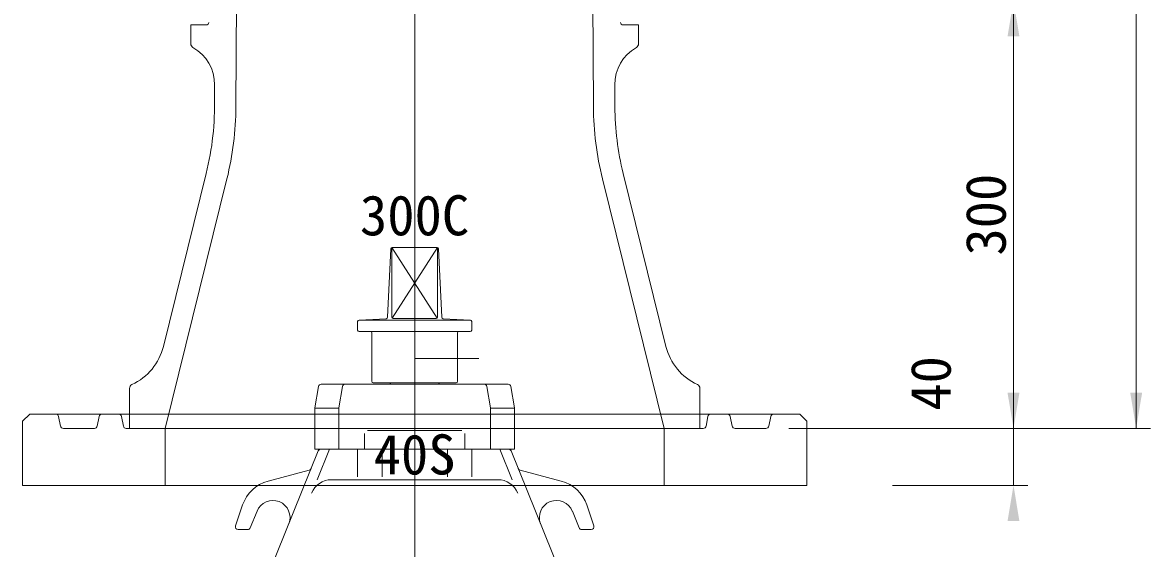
# Model space of a CAD drawing. Units: millimetres, scale not verified. Extents: x -6861 to 6881, y -3554 to 3095.
# Drawn here: x 5036 to 5827, y 23 to 391 of the extents above; entities that cross this region are included whole.
import ezdxf
from ezdxf.enums import TextEntityAlignment as Align

# ---------------------------------------------------------------- set-up
doc = ezdxf.new("R2010")
doc.units = ezdxf.units.MM
doc.header["$LTSCALE"] = 20
for name, color, linetype, lineweight in [('0-3_TEMP', 3, 'Continuous', 18), ('0-4_細線', 7, 'Continuous', 18), ('0-5_仕切弁', 7, 'Continuous', 18), ('0-6_寸法', 1, 'Continuous', 18), ('0-7_注釈', 1, 'Continuous', 18)]:
    doc.layers.add(name, color=color, linetype=linetype, lineweight=lineweight)
doc.styles.add('ＭＳ ゴシック', font='')
doc.styles.get('ＭＳ ゴシック').set_extended_font_data('MS Gothic')

msp = doc.modelspace()

# ---------------------------------------------------------------- linework, layer by layer
at = {"layer": '0-3_TEMP'}
for p, q in [((5310.8, 560.59), (5310.8, -288.25)), ((5310.8, 447.28), (5310.8, 147.28)), ((5310.8, 258.78), (5310.8, -392.72))]:
    msp.add_line(p, q, dxfattribs=at)
at = {"layer": '0-4_細線'}
for p, q in [((5185.43, 332.44), (5185.8, 406.78)), ((5436.17, 332.44), (5435.8, 406.78)), ((5153.8, 389.78), (5164.57, 389.78)), ((5153.8, 389.78), (5153.8, 376.58)), ((5467.8, 389.78), (5457.02, 389.78)), ((5467.8, 389.78), (5467.8, 376.58)), ((5170.5, 347.73), (5170.43, 332.52)), ((5451.18, 332.48), (5451.1, 347.74)), ((5164.57, 285.47), (5134.56, 164.22)), ((5487.03, 164.22), (5456.97, 285.66)), ((5135.8, 106.78), (5179.13, 281.86)), ((5485.8, 106.78), (5442.46, 281.86)), ((5110.8, 134.81), (5110.8, 106.78)), ((5510.8, 134.81), (5510.8, 106.78)), ((5061.12, 115.17), (5062.48, 108.38)), ((5088.12, 108.38), (5089.48, 115.17)), ((5103.16, 116.78), (5518.44, 116.78)), ((5105.12, 115.17), (5106.48, 108.38)), ((5516.48, 115.17), (5515.12, 108.38)), ((5518.44, 116.78), (5580.8, 116.78)), ((5518.44, 116.78), (5530.16, 116.78)), ((5533.48, 108.38), (5532.12, 115.17)), ((5560.48, 115.17), (5559.12, 108.38)), ((5585.8, 111.78), (5580.8, 116.78)), ((5585.8, 111.78), (5585.8, 66.78)), ((5064.44, 106.78), (5086.16, 106.78)), ((5310.8, 106.78), (5108.44, 106.78)), ((5110.8, 106.78), (5510.8, 106.78)), ((5135.8, 66.78), (5135.8, 106.78)), ((5310.8, 106.78), (5513.16, 106.78)), ((5485.8, 66.78), (5485.8, 106.78)), ((5557.16, 106.78), (5535.44, 106.78)), ((5035.8, 66.78), (5585.8, 66.78))]:
    msp.add_line(p, q, dxfattribs=at)
for points in [[(5040.8, 116.78), (5035.8, 111.78), (5035.8, 66.78)], [(5040.8, 116.78), (5103.16, 116.78), (5091.44, 116.78)]]:
    msp.add_lwpolyline(points, dxfattribs=at)
for centre, radius, start, end in [((5164.57, 391.78), 2, 270, 351.633), ((5457.02, 391.78), 2, 188.367, 270), ((5156.8, 376.58), 3, 180, 240.41), ((5140.5, 347.88), 30, 359.713, 60.41), ((5481.1, 347.89), 30, 119.608, 180.287), ((5464.8, 376.58), 3, 299.608, 0), ((4970.43, 333.52), 200, 346.099, 1.51), ((4970.43, 333.52), 215, 346.099, 359.713), ((5651.17, 333.52), 215, 180.287, 193.901), ((5651.17, 333.48), 200, 180.287, 193.833), ((5095.73, 173.83), 40, 294.84, 346.099), ((5525.86, 173.83), 40, 193.901, 245.161), ((5113.8, 134.81), 3, 114.838, 179.998), ((5507.8, 134.81), 3, 0.002, 65.162), ((5059.16, 114.78), 2, 11.309, 90), ((5091.44, 114.78), 2, 90, 168.691), ((5103.16, 114.78), 2, 11.309, 90), ((5518.44, 114.78), 2, 90, 168.691), ((5530.16, 114.78), 2, 11.309, 90), ((5562.44, 114.78), 2, 90, 168.691), ((5064.44, 108.78), 2, 191.309, 270), ((5086.16, 108.78), 2, 270, 348.691), ((5108.44, 108.78), 2, 191.309, 270), ((5513.16, 108.78), 2, 270, 348.691), ((5535.44, 108.78), 2, 191.309, 270), ((5557.16, 108.78), 2, 270, 348.691)]:
    msp.add_arc(centre, radius, start, end, dxfattribs=at)
at = {"layer": '0-5_仕切弁'}
for p, q in [((5291.84, 184.68), (5294, 232.82)), ((5294.8, 233.75), (5326.57, 184.14)), ((5294.8, 184.78), (5294.8, 233.75)), ((5295, 233.78), (5326.59, 233.78)), ((5326.8, 233.75), (5295.03, 184.14)), ((5326.8, 184.78), (5326.8, 233.75)), ((5327.59, 232.82), (5329.76, 184.68)), ((5290.89, 183.73), (5271.75, 182.78)), ((5271.8, 182.78), (5349.8, 182.78)), ((5295.8, 183.78), (5325.8, 183.78)), ((5330.71, 183.73), (5349.85, 182.78)), ((5270.8, 175.78), (5270.8, 181.78)), ((5271.8, 174.78), (5349.8, 174.78)), ((5350.8, 181.78), (5350.8, 175.78)), ((5280.8, 173.78), (5280.8, 139.78)), ((5340.8, 173.78), (5340.8, 139.78)), ((5310.8, 155.78), (5355.8, 155.78)), ((5243.32, 136.11), (5240.82, 121.11)), ((5376.3, 137.78), (5245.3, 137.78)), ((5260.13, 136.11), (5257.63, 121.11)), ((5281.8, 138.78), (5339.8, 138.78)), ((5293.47, 137.78), (5294.05, 138.78)), ((5327.55, 138.78), (5328.12, 137.78)), ((5361.46, 136.11), (5363.96, 121.11)), ((5378.27, 136.11), (5380.77, 121.11)), ((5240.8, 120.94), (5257.6, 120.94)), ((5240.8, 92.28), (5240.8, 120.78)), ((5257.6, 92.28), (5257.6, 120.78)), ((5380.79, 120.94), (5363.99, 120.94)), ((5363.99, 92.28), (5363.99, 120.78)), ((5380.8, 92.28), (5380.8, 120.78)), ((5275.64, 103.28), (5275.64, 92.28)), ((5277.64, 105.28), (5343.95, 105.28)), ((5345.95, 103.28), (5345.95, 92.28)), ((5243.15, 90.92), (5199.45, -17.35)), ((5380.8, 92.28), (5240.8, 92.28)), ((5251.01, 92.28), (5242.33, 70.78)), ((5243.3, 92.28), (5243.3, 91.66)), ((5270.7, 92.28), (5270.7, 72.78)), ((5287.88, 92.28), (5287.88, 72.78)), ((5333.71, 92.28), (5333.71, 72.78)), ((5350.9, 92.28), (5350.9, 72.78)), ((5370.59, 92.28), (5379.26, 70.78)), ((5378.3, 92.28), (5378.3, 91.66)), ((5378.44, 90.92), (5422.14, -17.35)), ((5236.88, 77.52), (5207.99, 69.78)), ((5384.71, 77.52), (5413.6, 69.78)), ((5369.14, 70.78), (5252.45, 70.78)), ((5185.13, 38.42), (5190.11, 53.04)), ((5195.52, 37.03), (5200.24, 48.72)), ((5426.08, 37.03), (5421.36, 48.72)), ((5436.47, 38.42), (5431.49, 53.04)), ((5193.66, 35.78), (5187.02, 35.78)), ((5427.93, 35.78), (5434.57, 35.78))]:
    msp.add_line(p, q, dxfattribs=at)
for centre, radius, start, end in [((5295, 232.78), 1, 90, 177.423), ((5326.59, 232.78), 1, 2.577, 90), ((5271.8, 181.78), 1, 90, 180), ((5290.84, 184.73), 1, 272.859, 357.423), ((5295.8, 184.78), 1, 180, 270), ((5325.8, 184.78), 1, 270, 0), ((5330.75, 184.73), 1, 182.577, 267.141), ((5349.8, 181.78), 1, 0, 90), ((5271.8, 175.78), 1, 180, 270), ((5279.8, 173.78), 1, 0, 90), ((5341.8, 173.78), 1, 90, 180), ((5349.8, 175.78), 1, 270, 0), ((5245.3, 135.78), 2, 90, 170.538), ((5262.1, 135.78), 2, 90, 170.538), ((5281.8, 139.78), 1, 180, 270), ((5339.8, 139.78), 1, 270, 0), ((5359.49, 135.78), 2, 9.462, 90), ((5376.3, 135.78), 2, 9.462, 90), ((5242.8, 120.78), 2, 170.538, 180), ((5259.6, 120.78), 2, 170.538, 180), ((5361.99, 120.78), 2, 0, 9.462), ((5378.8, 120.78), 2, 0, 9.462), ((5241.3, 91.66), 2, 338.018, 0), ((5209.43, 133.17), 53.87, 308.956, 310.618), ((5412.17, 133.17), 53.87, 229.382, 231.044), ((5380.3, 91.66), 2, 180, 201.982), ((5236.37, 79.45), 2, 285, 338.018), ((5385.23, 79.45), 2, 201.982, 255), ((5214.72, 44.66), 26, 105, 161.197), ((5252.45, 55.78), 15, 90, 158.018), ((5369.14, 55.78), 15, 21.982, 90), ((5406.88, 44.66), 26, 18.803, 75), ((5211.37, 44.23), 12, 338.018, 158.018), ((5410.23, 44.23), 12, 21.982, 201.982), ((5187.02, 37.78), 2, 161.197, 270), ((5193.66, 37.78), 2, 270, 338.018), ((5427.93, 37.78), 2, 201.982, 270), ((5434.57, 37.78), 2, 270, 18.803)]:
    msp.add_arc(centre, radius, start, end, dxfattribs=at)
at = {"layer": '0-6_寸法'}
for p, q in [((5730.74, 66.78), (5730.74, 1056.78)), ((5816.79, 106.78), (5816.79, 1056.78)), ((5573.16, 106.78), (5740.74, 106.78)), ((5573.16, 106.78), (5826.79, 106.78)), ((5573.16, 106.78), (5740.74, 106.78)), ((5645.8, 66.78), (5740.74, 66.78))]:
    msp.add_line(p, q, dxfattribs=at)
for points in [[(5726.57, 381.78), (5730.74, 406.78), (5734.9, 381.78)], [(5726.57, 131.78), (5730.74, 106.78), (5734.9, 131.78)], [(5726.57, 131.78), (5730.74, 106.78), (5734.9, 131.78)], [(5812.63, 131.78), (5816.79, 106.78), (5820.96, 131.78)], [(5726.57, 41.78), (5730.74, 66.78), (5734.9, 41.78)]]:
    msp.add_solid(points, dxfattribs=at)

# ---------------------------------------------------------------- texts
at = {"layer": '0-6_寸法', "style": 'ＭＳ ゴシック'}
for s, p in [('300', (5733.78, 227.98)), ('40', (5695.21, 119.16))]:
    msp.add_text(s, height=28.15, rotation=90, dxfattribs=at).set_placement(p, align=Align.BOTTOM_LEFT)
at = {"layer": '0-7_注釈', "style": 'ＭＳ ゴシック'}
for s, p in [('300C', (5272.4, 233.74)), ('40S', (5282, 65.97))]:
    msp.add_text(s, height=28.15, dxfattribs=at).set_placement(p, align=Align.BOTTOM_LEFT)

doc.saveas('drawing.dxf')
